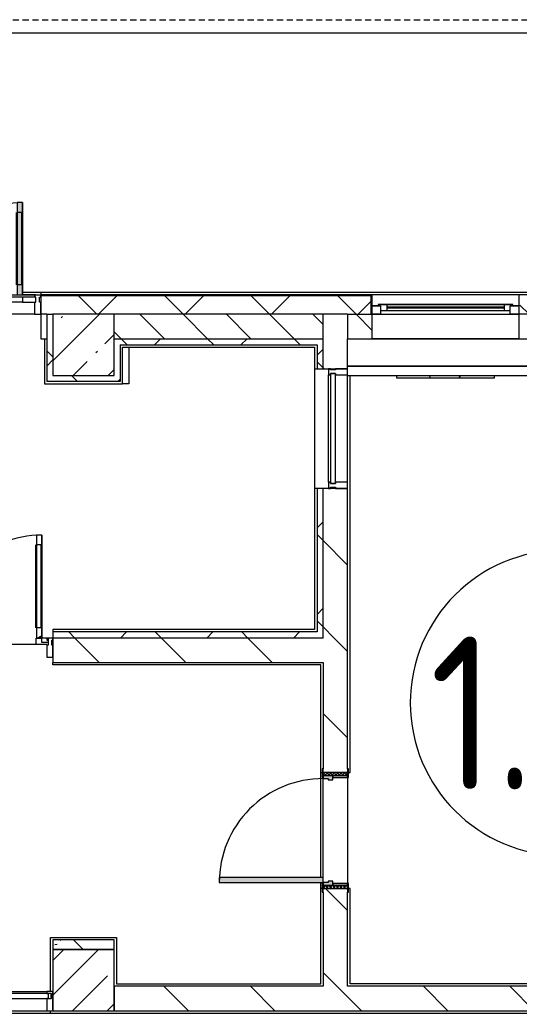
# Model space of a CAD drawing. Header units: millimetres. Extents: x 54725 to 263872, y -8553 to 29614.
# Drawn here: x 252192 to 256274, y 13380 to 21510 of the extents above; entities that cross this region are included whole.
import ezdxf

# ---------------------------------------------------------------- set-up
doc = ezdxf.new("R2010")
doc.units = ezdxf.units.MM
doc.linetypes.add('200_ШТРИХ__ш1_п0_6_', pattern=[80, 50, -30])
for name, color, linetype, lineweight in [('A-AREA-IDEN', 7, 'Continuous', 9), ('A-DETL-MBND-1', 7, '200_ШТРИХ__ш1_п0_6_', 9), ('A-GLAZ-2', 7, 'Continuous', 5), ('A-GLAZ-CURT-3', 7, 'Continuous', 5), ('A-GLAZ-CWMG-3', 7, 'Continuous', 5), ('A-WALL', 7, 'Continuous', 9), ('A-WALL-4', 7, 'Continuous', 5), ('I-WALL-3', 7, 'Continuous', 5), ('S-COLS', 7, 'Continuous', 5), ('Знаки', 7, 'Continuous', 5)]:
    doc.layers.add(name, color=color, linetype=linetype, lineweight=lineweight)
for name, color, linetype, lineweight, true_color in [('A-DETL-GENF-4', 7, 'Continuous', 5, 0xaaaaaa), ('A-DETL-GENF-5', 7, 'Continuous', 5, 0xe2e2e2), ('A-DOOR-3', 7, 'Continuous', 5, 0xaaaaaa), ('A-DOOR-4', 7, 'Continuous', 5, 0xe2e2e2), ('A-DOOR-FRAM-2', 7, 'Continuous', 5, 0xe2e2e2), ('A-DOOR-FRAM-3', 7, 'Continuous', 5, 0xaaaaaa), ('A-FLOR-1', 7, 'Continuous', 5, 0xaaaaaa), ('I-WALL-5', 7, 'Continuous', 5, 0x787878), ('Знаки-1', 7, 'Continuous', 5, 0x787878)]:
    doc.layers.add(name, color=color, linetype=linetype, lineweight=lineweight, true_color=true_color)
doc.styles.add('GOST Common_3', font='GOST_Common.ttf', dxfattribs={"width": 0.9, "height": 1250})
pattern_1 = [(135, (136861.56, 0), (-353.5534, -353.5534), [])]
pattern_2 = [(135, (136861.56, 0), (-176.7767, -176.7767), [])]
pattern_3 = [(45, (136861.56, 0), (-353.5534, 353.5534), []), (135, (136861.56, 0), (-353.5534, -353.5534), [])]

# ---------------------------------------------------------------- blocks, each defined once
blk = doc.blocks.new('110_Дверь_СКБ_1Ст_Внутренняя1 - Д-14_п_ 950x2100h_охрана-33310230-Общий план 1 этажа с размещением фрагментов 1_10-1_12')
at = {"layer": 'A-DOOR-3'}
h = blk.add_hatch(dxfattribs=at)
h.set_pattern_fill('FP_17', color=256, style=0, pattern_type=2)
h.set_pattern_definition([(135, (1826.41, 164.685), (-14.14214, -14.14214), []), (225, (1826.41, 164.685), (14.14214, -14.14214), [])])
h.paths.add_polyline_path([(462.5, -75.3), (462.5, -100), (487.5, -100), (487.5, 100), (462.5, 100)])
at = {"layer": 'A-DOOR-4'}
h = blk.add_hatch(color=256, dxfattribs=at)
h.paths.add_polyline_path([(-437.5, 100), (-437.5, 20), (-402.5, 20), (-402.5, 60), (-412.5, 60), (-412.5, 100), (-422.5, 100)])
h.paths.add_polyline_path([(427.5, 44), (427.5, 20), (462.5, 20), (462.5, 100), (437.5, 100), (437.5, 60), (427.5, 60)])
at = {"layer": 'A-DOOR-FRAM-2'}
for points in [[(-412.5, 950), (-412.5, 100), (-372.5, 100), (-372.5, 950)], [(-492.5, 100), (-422.5, 100), (-422.5, 108), (-492.5, 108)], [(447.5, 108), (447.5, 100), (517.5, 100), (517.5, 108), (451.5, 108)], [(-437.5, -100), (-422.5, -100), (-422.5, 20), (-437.5, 20)], [(447.5, 20), (449.1, -100), (462.5, -100), (462.5, 20)], [(-492.5, -108), (-422.5, -108), (-422.5, -100), (-492.5, -100)], [(447.5, -102.9), (447.5, -108), (517.5, -108), (517.5, -100), (447.5, -100)]]:
    blk.add_hatch(color=256, dxfattribs=at).paths.add_polyline_path(points)
at = {"layer": 'A-DOOR-FRAM-3'}
h = blk.add_hatch(dxfattribs=at)
h.set_pattern_fill('FP_18', color=256, style=0, pattern_type=2)
h.set_pattern_definition([(45, (-296.384, 164.685), (-14.1421, 14.1421), []), (135, (-296.384, 164.685), (-14.1421, -14.1421), [])])
h.paths.add_polyline_path([(-462.5, -100), (-437.5, -100), (-437.5, 100), (-462.5, 100)])
at = {"layer": 'A-DOOR-3'}
for p, q in [((-412.5, 950), (-412.5, 100)), ((-372.5, 950), (-412.5, 950)), ((-372.5, 100), (-372.5, 950)), ((-412.5, 100), (-372.5, 100))]:
    blk.add_line(p, q, dxfattribs=at)
blk.add_arc((-412.5, 100), 850, 360, 90, dxfattribs=at)
at = {"layer": 'A-DOOR-FRAM-3'}
for p, q in [((-422.5, 108), (-492.5, 108)), ((-492.5, 108), (-492.5, 100)), ((-492.5, 100), (-422.5, 100)), ((-437.5, 100), (-462.5, 100)), ((-462.5, 100), (-462.5, -100)), ((-412.5, 100), (-437.5, 100)), ((-437.5, 100), (-437.5, 20)), ((-437.5, -100), (-437.5, 100)), ((-422.5, 100), (-437.5, 100)), ((-437.5, 100), (-437.5, 99)), ((-437.5, 99), (-422.5, 99)), ((-422.5, 100), (-422.5, 108)), ((-422.5, 99), (-422.5, 100)), ((-412.5, 60), (-412.5, 100)), ((437.5, 100), (437.5, 60)), ((462.5, 100), (437.5, 100)), ((517.5, 108), (447.5, 108)), ((447.5, 108), (447.5, 100)), ((462.5, 100), (447.5, 100)), ((447.5, 100), (447.5, 99)), ((447.5, 100), (517.5, 100)), ((447.5, 99), (462.5, 99)), ((462.5, 20), (462.5, 100)), ((487.5, 100), (462.5, 100)), ((462.5, 100), (462.5, -100)), ((462.5, 99), (462.5, 100)), ((487.5, -100), (487.5, 100)), ((517.5, 100), (517.5, 108)), ((-437.5, 20), (-402.5, 20)), ((-422.5, 20), (-437.5, 20)), ((-437.5, 20), (-437.5, -100)), ((-422.5, -100), (-422.5, 20)), ((-402.5, 60), (-412.5, 60)), ((-402.5, 20), (-402.5, 60)), ((437.5, 60), (427.5, 60)), ((427.5, 60), (427.5, 20)), ((427.5, 20), (462.5, 20)), ((462.5, 20), (447.5, 20)), ((447.5, 20), (447.5, -100)), ((462.5, -100), (462.5, 20)), ((-422.5, -100), (-492.5, -100)), ((-492.5, -100), (-492.5, -108)), ((-492.5, -108), (-422.5, -108)), ((-462.5, -100), (-437.5, -100)), ((-437.5, -100), (-422.5, -100)), ((-422.5, -108), (-422.5, -100)), ((447.5, -100), (462.5, -100)), ((517.5, -100), (447.5, -100)), ((447.5, -100), (447.5, -108)), ((447.5, -108), (517.5, -108)), ((462.5, -100), (487.5, -100)), ((517.5, -108), (517.5, -100))]:
    blk.add_line(p, q, dxfattribs=at)
blk = doc.blocks.new('Прямоугольный импост - Импост структурный с накладкой - 160мм-22852563-Общий план 1 этажа с размещением фрагментов 1_10-1_12')
at = {"layer": 'A-GLAZ-CWMG-3'}
for p, q in [((-50, 40), (-50, 140)), ((-50, 140), (0, 140)), ((0, 140), (0, 40)), ((-50, -17), (-50, 0)), ((-10, 40), (-10, 0)), ((0, 40), (-10, 40)), ((-10, 0), (0, 0)), ((0, 0), (0, -17)), ((0, -17), (-50, -17))]:
    blk.add_line(p, q, dxfattribs=at)
blk = doc.blocks.new('Дверь_Витражная_СКБ_2Ст - ВН-5-31911725-Общий план 1 этажа с размещением фрагментов 1_10-1_12')
at = {"layer": 'A-DETL-GENF-5'}
for points in [[(-788, 20), (-743, 20), (-743, 770), (-788, 770), (-788, 40)], [(746, 20), (752, 20), (752, 774), (707, 774), (707, 20)]]:
    blk.add_hatch(color=256, dxfattribs=at).paths.add_polyline_path(points)
at = {"layer": 'A-DETL-GENF-4'}
for p, q in [((-788, 770), (-743, 770)), ((-788, 770), (-788, 20)), ((-743, 770), (-788, 770)), ((-788, 770), (-788, 20)), ((-743, 770), (-743, 20)), ((-743, 20), (-743, 770)), ((752, 774), (707, 774)), ((707, 774), (707, 20)), ((752, 774), (707, 774)), ((707, 774), (707, 20)), ((752, 774), (752, 20)), ((752, 20), (752, 774)), ((-788, 690), (-743, 690)), ((-778, 690), (-778, 100)), ((-734, 690), (-734, 100)), ((698, 694), (698, 100)), ((752, 694), (707, 694)), ((742, 694), (742, 100)), ((-788, 100), (-743, 100)), ((752, 100), (707, 100)), ((-752, 20), (-860, 20)), ((-752, 20), (-860, 20)), ((-743, 20), (-788, 20)), ((-788, 20), (-743, 20)), ((707, 20), (752, 20)), ((707, 20), (752, 20)), ((752, 20), (860, 20)), ((860, 20), (752, 20))]:
    blk.add_line(p, q, dxfattribs=at)
at = {"layer": 'A-DOOR-3'}
for p, q in [((-752, 770), (-752, 20)), ((752, 774), (752, 20)), ((-752, 0), (-860, 0)), ((-860, 0), (-860, -40)), ((-752, -40), (-752, 0)), ((860, 0), (752, 0)), ((752, 0), (752, -40)), ((860, -40), (860, 0)), ((-860, -40), (-752, -40)), ((752, -40), (860, -40))]:
    blk.add_line(p, q, dxfattribs=at)
for centre, radius, start, end in [((-752, 20), 750, 360, 90), ((752, 20), 754, 90, 180)]:
    blk.add_arc(centre, radius, start, end, dxfattribs=at)
blk = doc.blocks.new('Прямоугольный импост - Импост структурный с накладкой - 160мм-24260934-Общий план 1 этажа с размещением фрагментов 1_10-1_12')
at = {"layer": 'A-GLAZ-CWMG-3'}
for p, q in [((115450.4, 19257), (113750.4, 19257)), ((115352.4, 19240), (113848.4, 19240)), ((115352.4, 19200), (113848.4, 19200)), ((115450.4, 19100), (113750.4, 19100))]:
    blk.add_line(p, q, dxfattribs=at)
blk = doc.blocks.new('Дверь_Витражная_остекление_ - ВВ-14 остекление-32472302-Общий план 1 этажа с размещением фрагментов 1_10-1_12')
at = {"layer": 'A-DETL-GENF-5'}
blk.add_hatch(color=256, dxfattribs=at).paths.add_polyline_path([(-792.9, -20), (-835, -20), (-835, -41.3), (-801.5, -24.4)])
at = {"layer": 'A-DETL-GENF-4'}
for p, q in [((-790, -20), (-835, -20)), ((-835, -860), (-835, -20)), ((-790, -20), (-835, -20)), ((-835, -20), (-835, -860)), ((-790, -860), (-790, -20)), ((-790, -860), (-790, -20)), ((840, -850), (840, -20)), ((840, -20), (840, -850)), ((885, -850), (885, -20)), ((885, -850), (885, -20)), ((-835, -100), (-790, -100)), ((-825, -780), (-825, -100)), ((-781, -780), (-781, -100)), ((831, -770), (831, -100)), ((885, -100), (840, -100)), ((875, -770), (875, -100)), ((-835, -780), (-790, -780)), ((885, -770), (840, -770)), ((-835, -860), (-790, -860)), ((-835, -860), (-790, -860)), ((885, -850), (840, -850)), ((840, -850), (885, -850))]:
    blk.add_line(p, q, dxfattribs=at)
at = {"layer": 'A-DOOR-3'}
for p, q in [((-885, 20), (-835, 20)), ((-885, -20), (-885, 20)), ((-835, 20), (-835, -20)), ((835, 20), (885, 20)), ((835, -20), (835, 20)), ((885, 20), (885, -20)), ((-835, -20), (-885, -20)), ((-835, -860), (-835, -20)), ((835, -850), (835, -20)), ((885, -20), (835, -20))]:
    blk.add_line(p, q, dxfattribs=at)
for centre, radius, start, end in [((-835, -20), 840, 270, 0), ((835, -20), 830, 180, 270)]:
    blk.add_arc(centre, radius, start, end, dxfattribs=at)
blk = doc.blocks.new('Прямоугольный импост - Импост структурный с накладкой - 160мм Темный-V177-Общий план 1 этажа с размещением фрагментов 1_10-1_12')
at = {"layer": 'A-GLAZ-CWMG-3'}
for p, q in [((-25, 0), (-25, 17)), ((-25, 17), (25, 17)), ((-15, 0), (-25, 0)), ((-15, -40), (-15, 0)), ((25, 0), (15, 0)), ((15, 0), (15, -40)), ((25, 17), (25, 0)), ((-25, -140), (-25, -40)), ((-25, -40), (-15, -40)), ((15, -40), (25, -40)), ((25, -40), (25, -140)), ((25, -140), (-25, -140))]:
    blk.add_line(p, q, dxfattribs=at)
blk = doc.blocks.new('Системная панель - Стекло - 40мм-24262626-Общий план 1 этажа с размещением фрагментов 1_10-1_12')
at = {"layer": 'A-GLAZ-CURT-3'}
h = blk.add_hatch(dxfattribs=at)
h.set_pattern_fill('FP_122', color=256, style=0, pattern_type=2)
h.set_pattern_definition([(135, (17665, -118370), (-1414.214, -1414.214), [1000, -3000]), (135, (18165, -119370), (-1414.214, -1414.214), [3000, -1000]), (135, (18665, -117370), (-1414.214, -1414.214), [1000, -3000])])
h.paths.add_polyline_path([(450, 0), (450, 40), (-450, 40), (-450, 0), (190.7, 0)])
for p, q in [((450, 40), (-450, 40)), ((-450, 40), (-450, 0)), ((-450, 0), (450, 0)), ((450, 0), (450, 40))]:
    blk.add_line(p, q, dxfattribs=at)
blk = doc.blocks.new('Прямоугольный импост - Импост структурный с накладкой - 160мм-20958586-Общий план 1 этажа с размещением фрагментов 1_10-1_12')
at = {"layer": 'A-GLAZ-CWMG-3'}
for p, q in [((117853, 17725), (117853, 18605)), ((118010, 17725), (118010, 18605))]:
    blk.add_line(p, q, dxfattribs=at)
blk = doc.blocks.new('Прямоугольный импост - Импост структурный с накладкой - 160мм-24262627-Общий план 1 этажа с размещением фрагментов 1_10-1_12')
at = {"layer": 'A-GLAZ-CWMG-3'}
for p, q in [((-50, 0), (-50, 17)), ((-50, 17), (0, 17)), ((-40, 0), (-50, 0)), ((-40, -40), (-40, 0)), ((0, 0), (-10, 0)), ((-10, 0), (-10, -40)), ((0, 17), (0, 0)), ((-50, -140), (-50, -40)), ((-50, -40), (-40, -40)), ((-10, -40), (0, -40)), ((0, -40), (0, -140)), ((0, -140), (-50, -140))]:
    blk.add_line(p, q, dxfattribs=at)
blk = doc.blocks.new('Прямоугольный импост - Импост структурный с накладкой - 160мм-24262628-Общий план 1 этажа с размещением фрагментов 1_10-1_12')
at = {"layer": 'A-GLAZ-CWMG-3'}
for p, q in [((0, 17), (-50, 17)), ((-50, 17), (-50, 0)), ((-50, 0), (-40, 0)), ((-40, 0), (-40, -40)), ((-10, -40), (-10, 0)), ((-10, 0), (0, 0)), ((0, 0), (0, 17)), ((-40, -40), (-50, -40)), ((-50, -40), (-50, -140)), ((0, -40), (-10, -40)), ((0, -140), (0, -40)), ((-50, -140), (0, -140))]:
    blk.add_line(p, q, dxfattribs=at)
blk = doc.blocks.new('120_Окно_СКБ_1Ст - 120_Окно_СКБ_1Ст_1200х2500_h_ с форточкой-22889524-Общий план 1 этажа с размещением фрагментов 1_10-1_12')
at = {"layer": 'A-GLAZ-2'}
for p, q in [((-600, 5), (-600, 75)), ((-600, 75), (-530, 75)), ((600, 75), (-600, 75)), ((-530, 5), (-600, 5)), ((-600, 5), (-550, 5)), ((-530, 5), (-550, 5)), ((-550, 5), (-550, -5)), ((-530, 75), (-530, 5)), ((530, 45), (-530, 45)), ((-530, 45), (-530, 5)), ((-480, -5), (-480, 45)), ((-480, 25), (480, 25)), ((480, 15), (-480, 15)), ((480, -5), (480, 45)), ((530, 5), (530, 75)), ((530, 75), (600, 75)), ((530, 5), (530, 45)), ((600, 5), (530, 5)), ((550, 5), (530, 5)), ((550, 5), (600, 5)), ((550, -5), (550, 5)), ((600, 75), (600, 5)), ((-550, -5), (550, -5)), ((550, -5), (-550, -5))]:
    blk.add_line(p, q, dxfattribs=at)
blk = doc.blocks.new('Системная панель - Стекло - 40мм-32354598-Общий план 1 этажа с размещением фрагментов 1_10-1_12')
at = {"layer": 'A-GLAZ-CURT-3'}
for p, q in [((875, 40), (-875, 40)), ((-875, 40), (-875, 0)), ((-875, 0), (875, 0)), ((875, 0), (875, 40))]:
    blk.add_line(p, q, dxfattribs=at)
blk = doc.blocks.new('Прямоугольный импост - Импост структурный с накладкой - 160мм Темный-32355000-Общий план 1 этажа с размещением фрагментов 1_10-1_12')
at = {"layer": 'A-GLAZ-CWMG-3'}
for p, q in [((113845.4, 13557), (115550, 13557)), ((113845.4, 13400), (115550, 13400))]:
    blk.add_line(p, q, dxfattribs=at)
blk = doc.blocks.new('BSC_Колонна _Прямоугольная - 500х500-V201-Общий план 1 этажа с размещением фрагментов 1_10-1_12')
at = {"layer": 'S-COLS'}
h = blk.add_hatch(dxfattribs=at)
h.set_pattern_fill('FP_150', color=256, style=0, pattern_type=2)
h.set_pattern_definition([(45, (-115850.45, -18850), (-285.1231, 285.1231), []), (45, (-115565.32, -18850), (-285.1231, 285.1231), [504.031, -100.806, 16.764, -84.042])])
h.paths.add_polyline_path([(-202, -250), (250, -250), (250, 250), (-250, 250), (-250, -250)])
for p, q in [((250, 250), (-250, 250)), ((-250, 250), (-250, -250)), ((250, -250), (250, 250)), ((-250, -250), (250, -250))]:
    blk.add_line(p, q, dxfattribs=at)
blk = doc.blocks.new('Прямоугольный импост - Импост структурный с накладкой - 160мм Темный-31239248-Общий план 1 этажа с размещением фрагментов 1_10-1_12')
at = {"layer": 'A-GLAZ-CWMG-3'}
for p, q in [((0, 17), (-50, 17)), ((-50, 17), (-50, 0)), ((-50, 0), (-40, 0)), ((-40, 0), (-40, -40)), ((-10, -40), (-10, 0)), ((-10, 0), (0, 0)), ((0, 0), (0, 17)), ((-40, -40), (-50, -40)), ((-50, -40), (-50, -140)), ((0, -40), (-10, -40)), ((0, -140), (0, -40)), ((-50, -140), (0, -140))]:
    blk.add_line(p, q, dxfattribs=at)
blk = doc.blocks.new('Прямоугольный импост - Импост структурный с накладкой - 160мм Темный-V245-Общий план 1 этажа с размещением фрагментов 1_10-1_12')
at = {"layer": 'A-GLAZ-CWMG-3'}
for p, q in [((0, 17), (-50, 17)), ((-50, 17), (-50, 0)), ((-50, 0), (-40, 0)), ((-40, 0), (-40, -40)), ((-10, -40), (-10, 0)), ((-10, 0), (0, 0)), ((0, 0), (0, 17)), ((-40, -40), (-50, -40)), ((-50, -40), (-50, -140)), ((0, -40), (-10, -40)), ((0, -140), (0, -40)), ((-50, -140), (0, -140))]:
    blk.add_line(p, q, dxfattribs=at)
blk = doc.blocks.new('Съемный металлический экран с перфорацией - E3-V305-Общий план 1 этажа с размещением фрагментов 1_10-1_12')
at = {"layer": 'Знаки-1'}
h = blk.add_hatch(dxfattribs=at)
h.set_pattern_fill('FP_205', color=256, style=0, pattern_type=2)
h.set_pattern_definition([(0, (-118317.03, -18580), (0, 254), [68.059, -371.882]), (60, (-118190.03, -18545.97), (-219.97045, 127), [68.059, -371.882]), (120, (-118156, -18418.97), (-219.97045, -127), [68.059, -371.882]), (30, (-118248.97, -18580), (-5e-05, 508.0001), [68.059, -439.941]), (30, (-118375.97, -18360.03), (-5e-05, 508.0001), [68.059, -439.941]), (150, (-118317.03, -18580), (-439.941, -254.0001), [68.059, -439.941]), (150, (-118190.03, -18360.03), (-439.941, -254.0001), [68.059, -439.941]), (90, (-118156, -18487.03), (-439.941, 254), [68.059, -439.941]), (90, (-118410, -18487.03), (-439.941, 254), [68.059, -439.941])])
h.paths.add_polyline_path([(0, 0), (800, 0), (800, 20), (0, 20)])
at = {"layer": 'Знаки'}
for p, q in [((0, 20), (0, 0)), ((0, 0), (800, 0)), ((800, 0), (800, 20))]:
    blk.add_line(p, q, dxfattribs=at)
blk = doc.blocks.new('Зашивка приборов отопления2 - Зашивка приборов отопления-33269377-Общий план 1 этажа с размещением фрагментов 1_10-1_12')
at = {"layer": 'A-WALL-4'}
for p, q in [((119410, 18900), (118210, 18900)), ((120680.1, 18675), (120680.1, 18900)), ((118010, 18675), (120680.1, 18675)), ((120680.1, 18675), (118010, 18675)), ((120680.1, 18600), (120680.1, 18675)), ((118010, 18600), (120680.1, 18600))]:
    blk.add_line(p, q, dxfattribs=at)
blk = doc.blocks.new('Марка_Помещения - Номер-25198446-Общий план 1 этажа с размещением фрагментов 1_10-1_12')
at = {"layer": 'A-AREA-IDEN'}
for start, end in [(360, 180), (180, 360)]:
    blk.add_arc((0, 0), 2.5, start, end, dxfattribs=at)

msp = doc.modelspace()

# ---------------------------------------------------------------- hatches: boundary and pattern name
at = {"layer": 'A-WALL-4'}
h = msp.add_hatch(dxfattribs=at)
h.set_pattern_fill('FP_84', color=256, style=0, pattern_type=2)
h.set_pattern_definition(pattern_3)
h.paths.add_polyline_path([(249682, 19100), (249662, 19218.2), (249667.3, 19100)])
h.paths.add_polyline_path([(249770.4, 19100), (249751.6, 19125.9), (249762, 19100)])
h.paths.add_polyline_path([(252462, 19100), (255063.6, 19100), (255063.6, 19250), (252362, 19250), (252362, 19100), (252461.6, 19100)])
h.paths.add_polyline_path([(257713.6, 19100), (257721.6, 19100), (257718.6, 19250), (256279.6, 19250), (256279.6, 19100), (257582.6, 19100)])
h.paths.add_polyline_path([(249717.9, 19158.9), (249716.6, 19174.4), (249712, 19180.7), (249712, 19250), (249661.9, 19250), (249667.3, 19228.8), (249716.6, 19160.8)])
h = msp.add_hatch(dxfattribs=at)
h.set_pattern_fill('FP_62', color=256, style=0, pattern_type=2)
h.set_pattern_definition(pattern_2)
h.paths.add_polyline_path([(254605.8, 18900), (254671.6, 18900), (254671.6, 19100), (252962, 19100), (252962, 18900), (254601.6, 18900)])
h.paths.add_polyline_path([(247971.6, 18900), (249612, 18900), (249612, 19100), (247911.6, 19100), (247911.6, 18900), (247961.6, 18900)])
h.paths.add_polyline_path([(252362, 18900), (252412, 18900), (252412, 19100), (252362, 19097)])
h.paths.add_polyline_path([(249712, 18900), (249712, 19100), (249662, 19100), (249667.3, 18900), (249682, 18900)])
h = msp.add_hatch(dxfattribs=at)
h.set_pattern_fill('FP_62', color=256, style=0, pattern_type=2)
h.set_pattern_definition(pattern_2)
h.paths.add_polyline_path([(257791.6, 18900), (257791.6, 19100), (256271.6, 19100), (256271.6, 18900), (257771.6, 18900)])
h.paths.add_polyline_path([(255063.6, 18900), (255071.6, 18900), (255066.6, 19100), (254871.6, 19100), (254871.6, 18900), (254960.6, 18900)])
at = {"layer": 'I-WALL-3'}
h = msp.add_hatch(dxfattribs=at)
h.set_pattern_fill('FP_84', color=256, style=0, pattern_type=2)
h.set_pattern_definition(pattern_3)
h.paths.add_polyline_path([(252462, 18550), (252461.6, 19100), (252412, 19100), (252412, 18550), (252462, 18550)])
h = msp.add_hatch(dxfattribs=at)
h.set_pattern_fill('FP_83', color=256, style=0, pattern_type=2)
h.set_pattern_definition(pattern_1)
h.paths.add_polyline_path([(254671.6, 16450), (254871.6, 16450), (254871.6, 17675), (254671.6, 17675), (254671.6, 16500)])
h.paths.add_polyline_path([(254871.6, 18655), (254871.6, 19100), (254671.6, 19100), (254671.6, 18655)])
h = msp.add_hatch(dxfattribs=at)
h.set_pattern_fill('FP_84', color=256, style=0, pattern_type=2)
h.set_pattern_definition(pattern_3)
h.paths.add_polyline_path([(254589.3, 18850), (254621.6, 18850.3), (254621.6, 18900), (252962, 18900), (252962, 18850), (254436.2, 18850)])
h = msp.add_hatch(dxfattribs=at)
h.set_pattern_fill('FP_84', color=256, style=0, pattern_type=2)
h.set_pattern_definition(pattern_3)
h.paths.add_polyline_path([(254671.6, 16500), (254671.6, 17675), (254621.6, 17675), (254621.6, 16500), (254668.1, 16500)])
h.paths.add_polyline_path([(254621.6, 18655), (254671.6, 18655), (254671.6, 18900), (254621.6, 18900), (254621.6, 18830)])
h = msp.add_hatch(dxfattribs=at)
h.set_pattern_fill('FP_84', color=256, style=0, pattern_type=2)
h.set_pattern_definition(pattern_3)
h.paths.add_polyline_path([(252514.8, 18550), (253012, 18550), (253012, 18600), (252462, 18600), (252462, 18550)])
h = msp.add_hatch(dxfattribs=at)
h.set_pattern_fill('FP_84', color=256, style=0, pattern_type=2)
h.set_pattern_definition(pattern_3)
h.paths.add_polyline_path([(254601.6, 16450), (254671.6, 16450), (254668.1, 16500), (252462, 16500), (252464.4, 16450), (253800.1, 16450)])
h = msp.add_hatch(dxfattribs=at)
h.set_pattern_fill('FP_83', color=256, style=0, pattern_type=2)
h.set_pattern_definition(pattern_1)
h.paths.add_polyline_path([(254601.6, 16250), (254871.6, 16250), (254871.6, 16450), (252462, 16450), (252462.2, 16250), (253734.3, 16250)])
h = msp.add_hatch(dxfattribs=at)
h.set_pattern_fill('FP_83', color=256, style=0, pattern_type=2)
h.set_pattern_definition(pattern_1)
h.paths.add_polyline_path([(254671.6, 13600), (254871.6, 13600), (254871.6, 14400), (254671.6, 14400), (254671.6, 13615.4)])
h.paths.add_polyline_path([(254671.6, 15350), (254871.6, 15350), (254871.6, 16250), (254671.6, 16250), (254671.6, 15380)])
h = msp.add_hatch(dxfattribs=at)
h.set_pattern_fill('FP_83', color=256, style=0, pattern_type=2)
h.set_pattern_definition(pattern_1)
h.paths.add_polyline_path([(257791.6, 13400), (257791.6, 13600), (252961.6, 13600), (252961.6, 13400), (257582.6, 13400)])
at = {"layer": 'I-WALL-5'}
h = msp.add_hatch(dxfattribs=at)
h.set_pattern_fill('FP_115', color=256, style=0, pattern_type=2)
h.set_pattern_definition([(135, (136861.56, 0), (-377.1708, -377.1708), [533.4, -88.9, 17.78, -88.9]), (135, (136861.56, 376.94), (-377.1708, -377.1708), []), (50, (136861.56, 0), (637.6445, -55.7866), [66.675, -733.425]), (355, (136861.56, 0), (-123.3494, 668.6992), [53.34, -586.74]), (100.451, (136914.7, -4.65), (514.299, 612.908), [56.665, -623.315]), (46.184, (136861.6, 177.8), (948.7764, -147.1497), [100.012, -1100.137]), (96.636, (136940.6, 165.5), (830.909, 865.997), [84.998, -934.973]), (351.184, (136861.6, 177.8), (830.918, 865.988), [80.01, -880.11]), (21, (136950.46, 133.35), (530.6506, -357.9283), [66.675, -733.425]), (326, (136950.46, 133.35), (216.308, 644.6585), [53.34, -586.74]), (71.451, (136994.7, 103.5), (746.9596, 286.7243), [56.665, -623.315]), (37.5, (136861.56, 0), (10.81053, 295.9426), [16.764, -562.864, 16.764, -578.866, -588.962]), (37.5, (136861.56, 0), (10.81053, 295.9426), [-1175.258, 16.764, -572.198]), (7.5, (136861.56, 0), (233.86916, 350.63175), [16.764, -322.834, 16.764, -549.529, -224.472]), (7.5, (136861.56, 0), (233.86916, 350.63175), [-905.891, 16.764, -207.708]), (327.5, (136663.31, 0), (474.5678, -20.0513), [16.764, -205.486, 16.764, -676.656, -920.115]), (327.5, (136663.31, 0), (474.5678, -20.0513), [-915.67, 16.764, -903.351]), (317.5, (136574.4, 0), (518.4522, 88.9934), [16.764, -272.161, 16.764, -443.738, -653.415]), (317.5, (136574.4, 0), (518.4522, 88.9934), [-749.427, 16.764, -636.651])])
h.paths.add_polyline_path([(252517, 13900), (252961.6, 13900), (252961.6, 13980), (252462, 13980), (252462, 13900)])
at = {"layer": 'S-COLS'}
h = msp.add_hatch(dxfattribs=at)
h.set_pattern_fill('FP_61', color=256, style=0, pattern_type=2)
h.set_pattern_definition([(45, (136861.56, 0), (-285.1231, 285.1231), []), (45, (137146.7, 0), (-285.1231, 285.1231), [504.031, -100.806, 16.764, -84.042])])
h.paths.add_polyline_path([(252961.6, 13400), (252961.6, 13900), (252461.6, 13900), (252461.6, 13400)])

# ---------------------------------------------------------------- linework, layer by layer
at = {"layer": 'A-DETL-MBND-1'}
for p, q in [((248054.1, 21510), (256831.6, 21510)), ((256831.6, 21400), (248133.7, 21400))]:
    msp.add_line(p, q, dxfattribs=at)
at = {"layer": 'A-FLOR-1'}
for p, q in [((256831.6, 21400), (248133.7, 21400)), ((253082, 18830), (253082, 18530)), ((254891.6, 15350), (254891.6, 18600)), ((253082, 18530), (253032, 18530)), ((252324, 16398), (252324, 16450)), ((252324, 16450), (252372, 16450)), ((252412, 16398), (250712, 16398)), ((252462, 16230), (252462, 16250)), ((254651.6, 16230), (252462, 16230)), ((254651.6, 14490), (254651.6, 16230)), ((254651.6, 15350), (254663.6, 15350)), ((254879.6, 15350), (254891.6, 15350)), ((254651.6, 13620), (254651.6, 14450)), ((254663.6, 14400), (254651.6, 14400)), ((254891.6, 14400), (254879.6, 14400)), ((254891.6, 13620), (254891.6, 14400)), ((252441.6, 13557), (252441.6, 14000)), ((252441.6, 14000), (252981.6, 14000)), ((252981.6, 14000), (252981.6, 13620)), ((252981.6, 13620), (254651.6, 13620)), ((257771.6, 13620), (254891.6, 13620)), ((250535.8, 13380), (257221.6, 13380)), ((252441.6, 13380), (252441.6, 13400))]:
    msp.add_line(p, q, dxfattribs=at)
at = {"layer": 'A-WALL'}
for p, q in [((255066.6, 19253), (252362, 19253)), ((255063.6, 19250), (252362, 19250)), ((255063.6, 19100), (255063.6, 19250)), ((255066.6, 19100), (255066.6, 19253)), ((252412, 19100), (252362, 19100)), ((252412, 19100), (252412, 18550)), ((254671.6, 19100), (252962, 19100)), ((254671.6, 18655), (254671.6, 19100)), ((254871.6, 19100), (255071.6, 19100)), ((254871.6, 19100), (254871.6, 18900)), ((257791.6, 19100), (256271.6, 19100)), ((252392, 18900), (252412, 18900)), ((253012, 18850), (254621.6, 18850)), ((253012, 18850), (253012, 18550)), ((254621.6, 18850), (254621.6, 18655)), ((253012, 18550), (252412, 18550)), ((254621.6, 17675), (254621.6, 16500)), ((254671.6, 16500), (254671.6, 17675)), ((254621.6, 16500), (252462, 16500))]:
    msp.add_line(p, q, dxfattribs=at)
at = {"layer": 'A-WALL-4'}
for p, q in [((252214, 19280), (261533.6, 19280)), ((252362, 19280), (252362, 18900)), ((261533.6, 19258), (252362, 19258)), ((255071.6, 18900), (255071.6, 19258)), ((256271.6, 19258), (256271.6, 18900)), ((252412, 19100), (252462, 19100)), ((252362, 18900), (252392, 18900)), ((252962, 18900), (254671.6, 18900)), ((254871.6, 18900), (257791.6, 18900))]:
    msp.add_line(p, q, dxfattribs=at)
at = {"layer": 'I-WALL-3'}
for p, q in [((254871.6, 19100), (254671.6, 19100)), ((252392, 18900), (252392, 18530)), ((254871.6, 18655), (254871.6, 18900)), ((253032, 18830), (254601.6, 18830)), ((253032, 18530), (253032, 18830)), ((254601.6, 18830), (254601.6, 16520)), ((254601.6, 18655), (254871.6, 18655)), ((252392, 18530), (253032, 18530)), ((254871.6, 17675), (254601.6, 17675)), ((254871.6, 15380), (254871.6, 17675)), ((252462, 16520), (252462, 16250)), ((254601.6, 16520), (252462, 16520)), ((254671.6, 16450), (252462, 16450)), ((254671.6, 16500), (254671.6, 16500)), ((254671.6, 16450), (254671.6, 16500)), ((252462, 16250), (254671.6, 16250)), ((254671.6, 16250), (254671.6, 15380)), ((254671.6, 14490), (254671.6, 15300)), ((254871.6, 15310), (254871.6, 14440)), ((254671.6, 14370), (254671.6, 13600)), ((254871.6, 13600), (254871.6, 14370)), ((252961.6, 13980), (252462, 13980)), ((252462, 13980), (252462, 13900)), ((252961.6, 13900), (252961.6, 13980)), ((252462, 13900), (252961.6, 13900)), ((254671.6, 13600), (252961.6, 13600)), ((252961.6, 13600), (252961.6, 13400)), ((257791.6, 13600), (254871.6, 13600)), ((252961.6, 13400), (257241.6, 13400))]:
    msp.add_line(p, q, dxfattribs=at)
at = {"layer": 'S-COLS'}
for p, q in [((252961.6, 13900), (252461.6, 13900)), ((252461.6, 13900), (252461.6, 13400)), ((252961.6, 13600), (252961.6, 13900)), ((252961.6, 13400), (252961.6, 13600)), ((252461.6, 13400), (252961.6, 13400))]:
    msp.add_line(p, q, dxfattribs=at)

# ---------------------------------------------------------------- block references
at = {"layer": 'A-AREA-IDEN', "xscale": 499.9999999999995, "yscale": 499.9999999999995, "zscale": 499.9999999999995}
msp.add_blockref('Марка_Помещения - Номер-25198446-Общий план 1 этажа с размещением фрагментов 1_10-1_12', (256634.1, 15919.6), dxfattribs=at)
at = {"layer": 'A-DOOR-3'}
msp.add_blockref('Дверь_Витражная_СКБ_2Ст - ВН-5-31911725-Общий план 1 этажа с размещением фрагментов 1_10-1_12', (251462, 19240), dxfattribs=at)
for name, p, rotation in [('Дверь_Витражная_остекление_ - ВВ-14 остекление-32472302-Общий план 1 этажа с размещением фрагментов 1_10-1_12', (251537, 16433), 180), ('110_Дверь_СКБ_1Ст_Внутренняя1 - Д-14_п_ 950x2100h_охрана-33310230-Общий план 1 этажа с размещением фрагментов 1_10-1_12', (254771.6, 14862.5), 90)]:
    msp.add_blockref(name, p, dxfattribs=dict(at, rotation=rotation))
at = {"layer": 'A-GLAZ-2', "rotation": 180}
msp.add_blockref('120_Окно_СКБ_1Ст - 120_Окно_СКБ_1Ст_1200х2500_h_ с форточкой-22889524-Общий план 1 этажа с размещением фрагментов 1_10-1_12', (255671.6, 19175), dxfattribs=at)
at = {"layer": 'A-GLAZ-CURT-3'}
for name, p, rotation in [('Системная панель - Стекло - 40мм-24262626-Общий план 1 этажа с размещением фрагментов 1_10-1_12', (254731.6, 18165), 269.9999999999995), ('Системная панель - Стекло - 40мм-32354598-Общий план 1 этажа с размещением фрагментов 1_10-1_12', (251572, 13540), 180)]:
    msp.add_blockref(name, p, dxfattribs=dict(at, rotation=rotation))
at = {"layer": 'A-GLAZ-CWMG-3'}
for name, p in [('Прямоугольный импост - Импост структурный с накладкой - 160мм-24260934-Общий план 1 этажа с размещением фрагментов 1_10-1_12', (136861.6, 0)), ('Прямоугольный импост - Импост структурный с накладкой - 160мм-20958586-Общий план 1 этажа с размещением фрагментов 1_10-1_12', (136861.6, 0)), ('Прямоугольный импост - Импост структурный с накладкой - 160мм Темный-31239248-Общий план 1 этажа с размещением фрагментов 1_10-1_12', (252462, 16433)), ('Прямоугольный импост - Импост структурный с накладкой - 160мм Темный-32355000-Общий план 1 этажа с размещением фрагментов 1_10-1_12', (136861.6, 0)), ('Прямоугольный импост - Импост структурный с накладкой - 160мм Темный-V245-Общий план 1 этажа с размещением фрагментов 1_10-1_12', (252461.6, 13540))]:
    msp.add_blockref(name, p, dxfattribs=at)
at = {"layer": 'A-GLAZ-CWMG-3', "extrusion": (0, 0, -1)}
for name, p, rotation in [('Прямоугольный импост - Импост структурный с накладкой - 160мм-22852563-Общий план 1 этажа с размещением фрагментов 1_10-1_12', (-252362, 19240), 180), ('Прямоугольный импост - Импост структурный с накладкой - 160мм-24262627-Общий план 1 этажа с размещением фрагментов 1_10-1_12', (-254731.6, 17675), 270.0000000000005)]:
    msp.add_blockref(name, p, dxfattribs=dict(at, rotation=rotation))
at = {"layer": 'A-GLAZ-CWMG-3', "rotation": 89.99999999999955}
msp.add_blockref('Прямоугольный импост - Импост структурный с накладкой - 160мм-24262628-Общий план 1 этажа с размещением фрагментов 1_10-1_12', (254731.6, 18655), dxfattribs=at)
at = {"layer": 'A-GLAZ-CWMG-3', "extrusion": (0, 0, -1)}
msp.add_blockref('Прямоугольный импост - Импост структурный с накладкой - 160мм Темный-V177-Общий план 1 этажа с размещением фрагментов 1_10-1_12', (-252437, 16433), dxfattribs=at)
at = {"layer": 'A-WALL-4'}
msp.add_blockref('Зашивка приборов отопления2 - Зашивка приборов отопления-33269377-Общий план 1 этажа с размещением фрагментов 1_10-1_12', (136861.6, 0), dxfattribs=at)
at = {"layer": 'S-COLS'}
msp.add_blockref('BSC_Колонна _Прямоугольная - 500х500-V201-Общий план 1 этажа с размещением фрагментов 1_10-1_12', (252712, 18850), dxfattribs=at)
at = {"layer": 'Знаки'}
msp.add_blockref('Съемный металлический экран с перфорацией - E3-V305-Общий план 1 этажа с размещением фрагментов 1_10-1_12', (255271.6, 18580), dxfattribs=at)

# ---------------------------------------------------------------- texts
at = {"layer": 'A-AREA-IDEN', "insert": (255544, 16462.4), "char_height": 1250, "width": 2741.771, "attachment_point": 1, "style": 'GOST Common_3'}
msp.add_mtext('1.61', dxfattribs=at)

doc.saveas('drawing.dxf')
